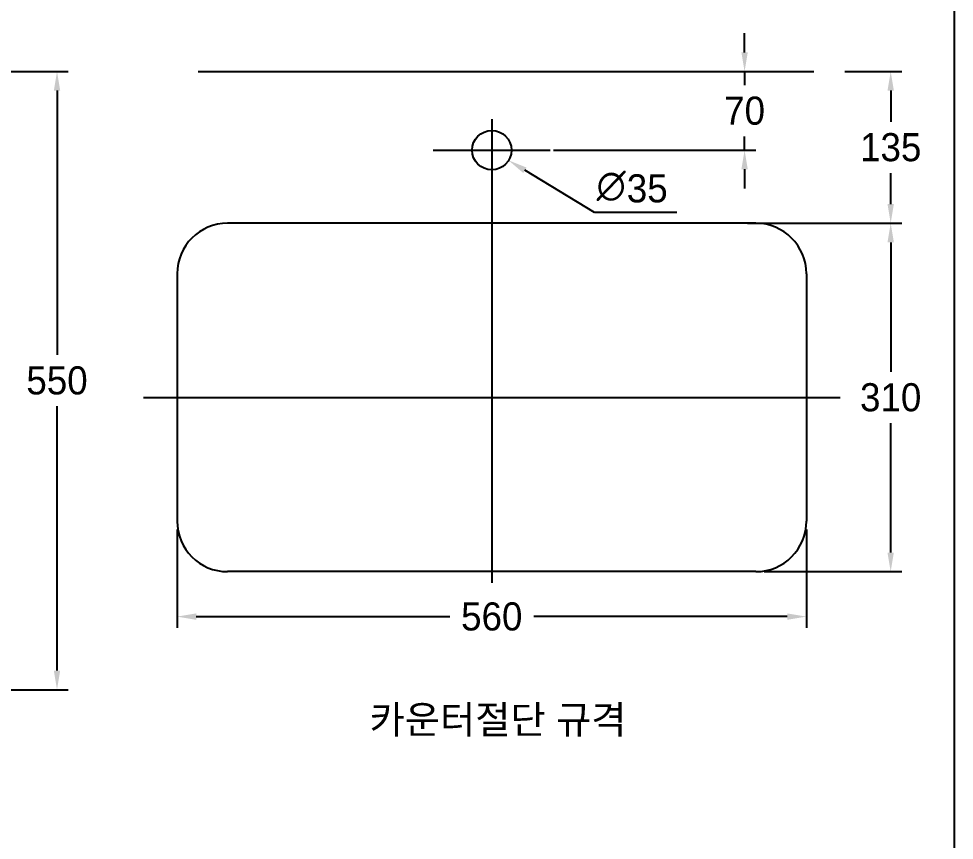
# Model space of a CAD drawing. Header units: millimetres. Extents: x 4685 to 8485, y -6769 to -4172.
# Drawn here: x 5653 to 6485, y -5469 to -4738 of the extents above; entities that cross this region are included whole.
import ezdxf
from ezdxf.enums import TextEntityAlignment as Align
from ezdxf.lldxf.tags import DXFTag

# ---------------------------------------------------------------- set-up
doc = ezdxf.new("R2010")
doc.units = ezdxf.units.MM
for name, color, linetype in [('TEXT', 7, 'Continuous'), ('도각라인', 7, 'Continuous'), ('외형선', 3, 'Continuous'), ('중심선', 1, 'DASHED'), ('치수선', 7, 'Continuous')]:
    doc.layers.add(name, color=color, linetype=linetype)
doc.styles.add('140911', font='HBATANG.TTF', dxfattribs={"height": 23})
doc.styles.add('____', font='')
doc.styles.add('타이틀', font='H2GTRM.TTF', dxfattribs={"height": 25})
doc.styles.get('____').set_extended_font_data('굴림')
tags = doc.linetypes.add('DASHDOT', pattern=[70, 31, -13, 13, -13]).pattern_tags.tags
tags[10:11] = [DXFTag(74, 4), DXFTag(75, 0), DXFTag(340, '0'), DXFTag(46, 0.0), DXFTag(50, 0.0), DXFTag(44, 0.0), DXFTag(45, 0.0)]
tags[8:9] = [DXFTag(74, 4), DXFTag(75, 0), DXFTag(340, '0'), DXFTag(46, 0.0), DXFTag(50, 0.0), DXFTag(44, 0.0), DXFTag(45, 0.0)]
tags[6:7] = [DXFTag(74, 4), DXFTag(75, 0), DXFTag(340, '0'), DXFTag(46, 0.0), DXFTag(50, 0.0), DXFTag(44, 0.0), DXFTag(45, 0.0)]
tags[4:5] = [DXFTag(74, 4), DXFTag(75, 0), DXFTag(340, '0'), DXFTag(46, 0.0), DXFTag(50, 0.0), DXFTag(44, 0.0), DXFTag(45, 0.0)]
tags = doc.linetypes.add('DASHED', pattern=[25.72, 12.86, -12.86]).pattern_tags.tags
tags[6:7] = [DXFTag(74, 4), DXFTag(75, 0), DXFTag(340, '0'), DXFTag(46, 0.0), DXFTag(50, 0.0), DXFTag(44, 0.0), DXFTag(45, 0.0)]
tags[4:5] = [DXFTag(74, 4), DXFTag(75, 0), DXFTag(340, '0'), DXFTag(46, 0.0), DXFTag(50, 0.0), DXFTag(44, 0.0), DXFTag(45, 0.0)]
doc.dimstyles.new('MSADIM', dxfattribs={"dimtxt": 33, "dimasz": 17, "dimexe": 10, "dimexo": 7.5, "dimgap": 10, "dimtad": 0, "dimtih": 1, "dimtoh": 1, "dimdec": 0, "dimzin": 1, "dimdsep": 46, "dimtxsty": '____', "dimcen": 11.25, "dimadec": 0, "dimazin": 0, "dimtfac": 1, "dimtdec": 0, "dimtix": 1, "dimtmove": 0, "dimatfit": 3, "dimfxl": 1, "dimtolj": 1, "dimtzin": 1, "dimarcsym": 0})

# ---------------------------------------------------------------- blocks, each defined once
blk = doc.blocks.new('*D13')
at = {"layer": '치수선', "color": 0, "lineweight": -2, "transparency": 16777216}
for p, q in [((5543.78, -4784.53), (5696.66, -4784.53)), ((5686.66, -4801.53), (5686.66, -5036.71)), ((5686.66, -5317.53), (5686.66, -5082.34)), ((5554.16, -5334.53), (5696.66, -5334.53))]:
    blk.add_line(p, q, dxfattribs=at)
at = {"layer": '치수선', "color": 0, "transparency": 16777216}
for points in [[(5683.83, -4801.53), (5689.49, -4801.53), (5686.66, -4784.53)], [(5683.83, -5317.53), (5689.49, -5317.53), (5686.66, -5334.53)]]:
    blk.add_solid(points, dxfattribs=at)
at = {"layer": '치수선', "color": 0, "transparency": 16777216, "insert": (5686.66, -5059.53), "char_height": 25, "attachment_point": 5, "style": '____'}
blk.add_mtext('\\A1;550', dxfattribs=at)
blk = doc.blocks.new('*D14')
at = {"layer": '치수선', "color": 0, "lineweight": -2, "transparency": 16777216}
for p, q in [((6298.51, -4767.53), (6298.51, -4750.53)), ((6176.63, -4784.53), (6308.51, -4784.53)), ((6298.51, -4784.53), (6298.51, -4796.69)), ((6298.51, -4854.53), (6298.51, -4842.36)), ((6128.51, -4854.53), (6308.51, -4854.53)), ((6298.51, -4871.53), (6298.51, -4888.53))]:
    blk.add_line(p, q, dxfattribs=at)
at = {"layer": '치수선', "color": 0, "transparency": 16777216}
for points in [[(6295.67, -4767.53), (6301.34, -4767.53), (6298.51, -4784.53)], [(6295.67, -4871.53), (6301.34, -4871.53), (6298.51, -4854.53)]]:
    blk.add_solid(points, dxfattribs=at)
at = {"layer": '치수선', "color": 0, "transparency": 16777216, "insert": (6298.51, -4819.53), "char_height": 25, "attachment_point": 5, "style": '____'}
blk.add_mtext('\\A1;70', dxfattribs=at)
blk = doc.blocks.new('*D15')
at = {"layer": '치수선', "color": 0, "lineweight": -2, "transparency": 16777216}
for p, q in [((6387.64, -4784.53), (6438.51, -4784.53)), ((6428.51, -4801.53), (6428.51, -4829.18)), ((6428.51, -4902.53), (6428.51, -4874.88)), ((6301.01, -4919.53), (6438.51, -4919.53))]:
    blk.add_line(p, q, dxfattribs=at)
at = {"layer": '치수선', "color": 0, "transparency": 16777216}
for points in [[(6425.67, -4801.53), (6431.34, -4801.53), (6428.51, -4784.53)], [(6425.67, -4902.53), (6431.34, -4902.53), (6428.51, -4919.53)]]:
    blk.add_solid(points, dxfattribs=at)
at = {"layer": '치수선', "color": 0, "transparency": 16777216, "insert": (6428.51, -4852.03), "char_height": 25, "attachment_point": 5, "style": '____'}
blk.add_mtext('\\A1;135', dxfattribs=at)
blk = doc.blocks.new('*D16')
at = {"layer": '치수선', "color": 0, "lineweight": -2, "transparency": 16777216}
for p, q in [((6316.01, -4919.53), (6438.51, -4919.53)), ((6428.51, -4936.53), (6428.51, -5051.68)), ((6428.51, -5212.53), (6428.51, -5097.38)), ((6316.01, -5229.53), (6438.51, -5229.53))]:
    blk.add_line(p, q, dxfattribs=at)
at = {"layer": '치수선', "color": 0, "transparency": 16777216}
for points in [[(6425.67, -4936.53), (6431.34, -4936.53), (6428.51, -4919.53)], [(6425.67, -5212.53), (6431.34, -5212.53), (6428.51, -5229.53)]]:
    blk.add_solid(points, dxfattribs=at)
at = {"layer": '치수선', "color": 0, "transparency": 16777216, "insert": (6428.51, -5074.53), "char_height": 25, "attachment_point": 5, "style": '____'}
blk.add_mtext('\\A1;310', dxfattribs=at)
blk = doc.blocks.new('*D17')
at = {"layer": '치수선', "color": 0, "lineweight": -2, "transparency": 16777216}
for p, q in [((5793.51, -5192.03), (5793.51, -5279.53)), ((6353.51, -5192.03), (6353.51, -5279.53)), ((5810.51, -5269.53), (6036.14, -5269.53)), ((6336.51, -5269.53), (6110.87, -5269.53))]:
    blk.add_line(p, q, dxfattribs=at)
at = {"layer": '치수선', "color": 0, "transparency": 16777216}
for points in [[(5810.51, -5266.69), (5810.51, -5272.36), (5793.51, -5269.53)], [(6336.51, -5266.69), (6336.51, -5272.36), (6353.51, -5269.53)]]:
    blk.add_solid(points, dxfattribs=at)
at = {"layer": '치수선', "color": 0, "transparency": 16777216, "insert": (6073.51, -5269.53), "char_height": 25, "attachment_point": 5, "style": '____'}
blk.add_mtext('\\A1;560', dxfattribs=at)

msp = doc.modelspace()

# ---------------------------------------------------------------- linework, layer by layer
at = {"layer": '도각라인', "color": 7}
msp.add_line((6485.1, -4172.18), (6485.1, -6702.18), dxfattribs=at)
at = {"layer": '외형선', "linetype": 'Continuous'}
msp.add_line((5812.35, -4784.53), (6360.14, -4784.53), dxfattribs=at)
at = {"layer": '외형선'}
for p, q in [((6308.51, -4919.53), (5838.51, -4919.53)), ((5793.51, -4964.53), (5793.51, -5184.53)), ((6353.51, -4964.53), (6353.51, -5184.53)), ((6308.51, -5229.53), (5838.51, -5229.53))]:
    msp.add_line(p, q, dxfattribs=at)
at = {"layer": '외형선', "linetype": 'Continuous'}
msp.add_circle((6073.51, -4854.53), 17.5, dxfattribs=at)
at = {"layer": '외형선'}
for centre, start, end in [((5838.51, -4964.53), 90, 180), ((6308.51, -4964.53), 0, 90), ((5838.51, -5184.53), 180, 270), ((6308.51, -5184.53), 270, 0)]:
    msp.add_arc(centre, 45, start, end, dxfattribs=at)
at = {"layer": '중심선', "linetype": 'DASHDOT'}
for p, q in [((6073.51, -4827.03), (6073.51, -5239.53)), ((6021.51, -4854.53), (6125.51, -4854.53)), ((5763.51, -5074.53), (6383.51, -5074.53))]:
    msp.add_line(p, q, dxfattribs=at)
at = {"layer": '치수선'}
for p, q in [((6164.81, -4909.9), (6103.01, -4872.42)), ((6238.13, -4909.9), (6164.81, -4909.9))]:
    msp.add_line(p, q, dxfattribs=at)
msp.add_solid([(6104.48, -4869.99), (6101.54, -4874.84), (6088.47, -4863.6)], dxfattribs=at)

# ---------------------------------------------------------------- texts
at = {"layer": 'TEXT', "style": '타이틀'}
msp.add_text('카운터절단 규격', height=25, dxfattribs=at).set_placement((6079.05, -5361.11), align=Align.MIDDLE_CENTER)
at = {"layer": '치수선'}
for s, style, p in [('∅', '140911', (6166.83, -4898.23)), ('35', '____', (6193.67, -4900.98))]:
    msp.add_text(s, height=25, dxfattribs=dict(at, style=style)).set_placement(p)

# ---------------------------------------------------------------- dimensions: what is measured, and where the dimension line sits
for base, p1, p2, picture, middle in [((6298.51, -4784.53), (6121.01, -4854.53), (6169.13, -4784.53), '*D14', (6298.51, -4819.53)), ((5686.66, -5334.53), (5536.28, -4784.53), (5546.66, -5334.53), '*D13', (5686.66, -5059.53)), ((6428.51, -4784.53), (6293.51, -4919.53), (6380.14, -4784.53), '*D15', (6428.51, -4852.03)), ((6428.51, -4919.53), (6308.51, -5229.53), (6308.51, -4919.53), '*D16', (6428.51, -5074.53))]:
    dim = msp.add_linear_dim(base=base, p1=p1, p2=p2, angle=90, dimstyle='MSADIM', override={"dimtxt": 25}, dxfattribs=at)
    dim.commit()
    dim.dimension.update_dxf_attribs({"geometry": picture, "text_midpoint": middle})
dim = msp.add_linear_dim(base=(6353.51, -5269.53), p1=(5793.51, -5184.53), p2=(6353.51, -5184.53), dimstyle='MSADIM', override={"dimtxt": 25}, dxfattribs=at)
dim.commit()
dim.dimension.update_dxf_attribs({"geometry": '*D17', "text_midpoint": (6073.51, -5269.53)})

doc.saveas('drawing.dxf')
